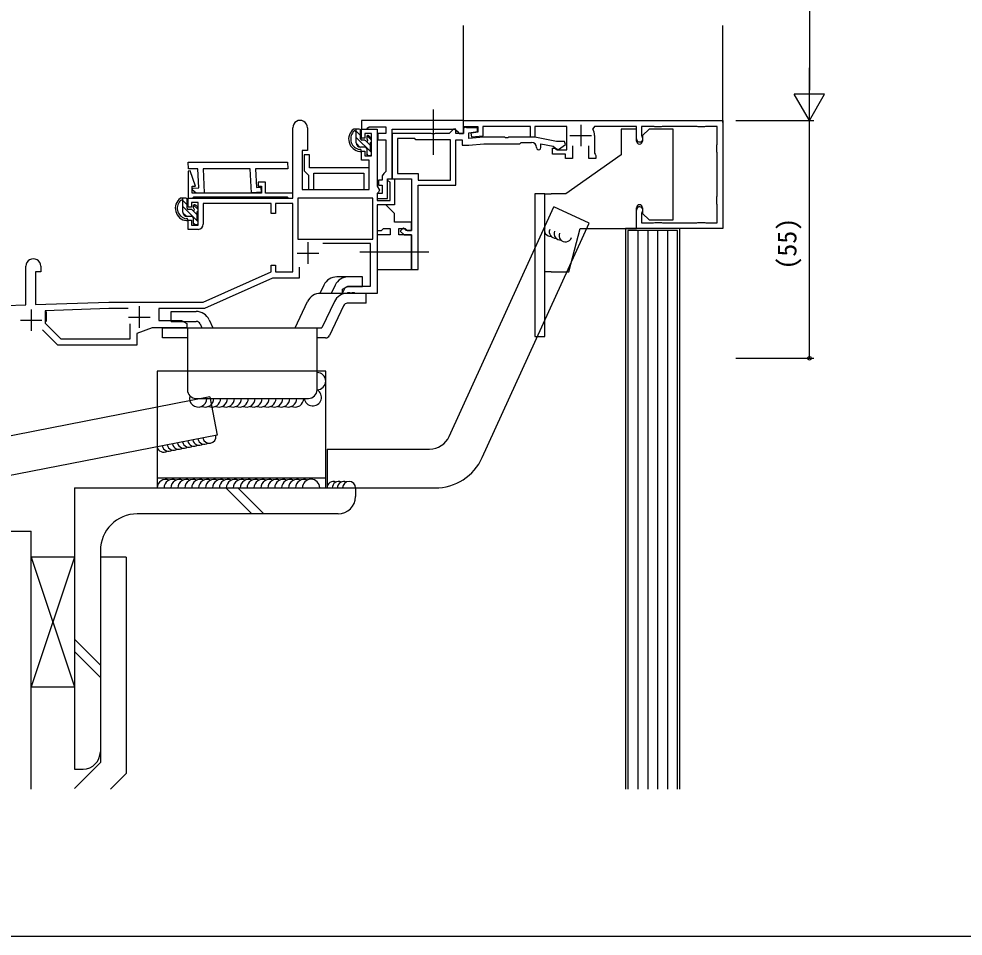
# Model space of a CAD drawing. Units: millimetres on the paper. Extents: x -437 to 438, y -233 to 230.
# Drawn here: x -278.2 to -59.8, y -233 to -20.9 of the extents above; entities that cross this region are included whole.
import ezdxf
from ezdxf.enums import TextEntityAlignment as Align

# ---------------------------------------------------------------- set-up
doc = ezdxf.new("R2010")
doc.units = ezdxf.units.MM
for name, color, linetype in [('0-2_YKK_11', 7, 'Continuous'), ('0-3_YKK_11E', 7, 'Continuous'), ('0-4_YKK_12', 2, 'Continuous'), ('0-5_YKK_13', 4, 'Continuous'), ('0-6_YKK_D', 6, 'Continuous'), ('0-7_YKK_ZWAK', 7, 'Continuous'), ('0-8_YSS_K', 3, 'Continuous')]:
    doc.layers.add(name, color=color, linetype=linetype)
doc.styles.add('ＭＳ ゴシック', font='')
doc.styles.get('ＭＳ ゴシック').set_extended_font_data('MS Gothic')

msp = doc.modelspace()

# ---------------------------------------------------------------- linework, layer by layer
at = {"layer": '0-2_YKK_11'}
for points in [[(-175.342, -44.367), (-198.942, -44.367), (-198.942, -46.367), (-197.738, -46.367), (-197.442, -46.117), (-197.146, -45.867), (-193.342, -45.867), (-193.342, -47.367), (-195.142, -47.367), (-195.142, -48.867), (-193.342, -48.867), (-193.342, -56.185), (-193.742, -56.675), (-194.142, -57.165), (-194.142, -58.167), (-195.042, -58.167), (-195.042, -59.367), (-194.142, -59.367), (-194.142, -61.267), (-195.342, -61.267), (-195.342, -62.467), (-192.942, -62.467), (-192.942, -57.867), (-191.842, -57.867), (-191.842, -46.367), (-177.342, -46.367), (-176.842, -46.867), (-176.342, -47.367), (-175.342, -47.367)], [(-197.192, -55.367), (-210.992, -55.367), (-210.992, -52.367), (-212.192, -52.367), (-212.192, -56.067), (-211.692, -56.567), (-211.192, -57.067), (-211.192, -60.367), (-209.992, -60.367), (-209.992, -56.567), (-198.392, -56.567), (-198.392, -60.367), (-197.192, -60.367)], [(-239.068, -54.067), (-216.036, -54.067), (-215.958, -55.567), (-223.468, -55.567), (-223.244, -59.852), (-222.245, -59.8), (-222.182, -60.998), (-224.379, -61.113), (-224.67, -55.567), (-235.585, -55.567), (-235.296, -61.085), (-237.217, -61.185), (-238.071, -60.417), (-237.931, -60.021), (-236.557, -59.949), (-236.786, -55.567), (-238.989, -55.567)]]:
    msp.add_lwpolyline(points, close=True, dxfattribs=at)
at = {"layer": '0-3_YKK_11E'}
for p, q in [((-148.242, -45.367), (-148.242, -50.367)), ((-150.742, -47.867), (-145.742, -47.867)), ((-211.342, -72.567), (-211.342, -77.567)), ((-213.842, -75.067), (-208.842, -75.067)), ((-187.342, -78.867), (-185.842, -78.867)), ((-275.342, -88.067), (-275.342, -93.067)), ((-250.342, -87.367), (-250.342, -92.367)), ((-277.842, -90.567), (-272.842, -90.567)), ((-252.842, -89.867), (-247.842, -89.867))]:
    msp.add_line(p, q, dxfattribs=at)
for points in [[(-150.142, -50.265), (-150.142, -53.167), (-151.742, -53.167), (-151.742, -52.167), (-154.742, -52.167), (-154.742, -50.767), (-154.242, -50.767), (-153.959, -50.967), (-153.676, -51.167), (-151.442, -51.167), (-151.442, -45.767), (-158.842, -45.767), (-158.842, -48.267), (-159.842, -48.267), (-159.842, -45.767), (-170.842, -45.767), (-170.842, -48.042), (-173.42, -48.267), (-173.55, -47.278), (-171.942, -46.995), (-171.942, -45.867), (-175.342, -45.867), (-175.342, -44.367), (-115.342, -44.367), (-115.342, -69.367), (-135.342, -69.367), (-135.342, -65.117)], [(-135.342, -48.617), (-135.342, -45.767), (-145.068, -45.767), (-145.421, -46.356)], [(-134.056, -65.642), (-134.142, -65.852), (-134.142, -68.067), (-131.366, -68.067), (-131.13, -67.952), (-129.554, -67.952), (-129.317, -68.067), (-121.366, -68.067), (-121.13, -67.952), (-119.554, -67.952), (-119.317, -68.067), (-116.642, -68.067), (-116.642, -63.892), (-116.757, -63.655), (-116.757, -62.079), (-116.642, -61.842), (-116.642, -51.892), (-116.757, -51.655), (-116.757, -50.079), (-116.642, -49.842), (-116.642, -45.767), (-119.404, -45.767), (-119.62, -45.859), (-121.063, -45.859), (-121.28, -45.767), (-129.404, -45.767), (-129.62, -45.859), (-131.063, -45.859), (-131.28, -45.767), (-134.142, -45.767), (-134.142, -47.882), (-134.056, -48.092)], [(-236.742, -69.567), (-239.042, -69.567), (-239.042, -67.467), (-238.242, -67.467), (-238.242, -68.567), (-236.742, -68.567), (-236.742, -63.367), (-238.242, -63.367), (-238.242, -64.467), (-239.042, -64.467), (-239.042, -62.367), (-214.842, -62.367), (-214.842, -46.067)], [(-211.442, -46.067), (-211.442, -51.367), (-212.642, -51.367), (-212.642, -60.367), (-197.142, -60.367), (-197.142, -53.567), (-198.942, -53.567), (-198.942, -51.467), (-198.142, -51.467), (-198.142, -52.567), (-196.642, -52.567), (-196.642, -47.367), (-198.142, -47.367), (-198.142, -48.467), (-198.942, -48.467), (-198.942, -46.367), (-195.342, -46.367), (-195.342, -59.547), (-194.782, -60.517), (-195.042, -60.967), (-195.342, -61.267), (-195.342, -62.867), (-192.342, -62.867), (-192.342, -58.629), (-192.882, -58.317), (-192.761, -57.867), (-191.342, -57.867), (-191.342, -63.867), (-195.342, -63.867), (-195.342, -84.367), (-200.384, -84.367), (-200.567, -84.247), (-201.117, -84.247), (-201.3, -84.367), (-201.384, -84.367), (-201.567, -84.247), (-202.117, -84.247), (-202.3, -84.367), (-203.342, -84.367), (-203.342, -83.367)], [(-157.442, -50.667), (-157.442, -49.771), (-154.586, -50.342), (-153.845, -50.972), (-153.392, -51.113), (-151.775, -49.98), (-151.999, -49.267), (-153.842, -49.267), (-158.842, -48.267), (-164.884, -48.267), (-165.067, -48.387), (-165.617, -48.387), (-165.8, -48.267), (-170.713, -48.267), (-174.142, -48.567), (-174.142, -47.267), (-172.142, -46.914), (-172.142, -46.067), (-174.595, -46.067), (-174.818, -45.967), (-175.342, -46.167), (-175.342, -47.367), (-177.142, -47.367), (-177.142, -46.367), (-177.642, -46.367), (-178.642, -47.367), (-181.884, -47.367), (-182.067, -47.487), (-182.617, -47.487), (-182.8, -47.367), (-191.842, -47.367), (-191.842, -57.867), (-187.342, -57.867), (-187.342, -69.867), (-188.642, -69.867), (-189.259, -69.25), (-189.966, -69.957), (-189.056, -70.867), (-187.342, -70.867), (-187.342, -78.867)], [(-145.042, -47.867), (-145.042, -51.947), (-144.892, -52.207), (-144.742, -52.467), (-144.742, -53.167), (-146.342, -53.167), (-146.342, -50.265)], [(-185.842, -78.867), (-185.842, -59.367), (-177.142, -59.367), (-177.142, -48.867), (-175.642, -48.867), (-175.642, -50.067), (-174.076, -50.067), (-170.647, -49.767), (-162.342, -49.767), (-162.042, -49.467), (-159.642, -49.467)], [(-273.142, -78.067), (-273.142, -79.367), (-274.342, -79.367), (-274.342, -86.959), (-257.406, -86.367), (-235.542, -86.367), (-219.842, -79.367), (-219.842, -77.867), (-218.842, -77.867), (-218.842, -79.367), (-214.842, -79.367), (-214.842, -63.567), (-218.842, -63.567), (-218.842, -65.867), (-219.842, -65.867), (-219.842, -63.567), (-235.542, -63.567), (-235.542, -68.367)], [(-203.342, -83.367), (-202.129, -82.667), (-196.842, -82.667), (-196.842, -72.867), (-207.85, -72.867)], [(-294.222, -89.627), (-294.342, -89.867), (-294.342, -98.167), (-286.042, -98.167), (-286.042, -87.367), (-276.542, -87.035), (-276.542, -78.067)], [(-213.342, -78.34), (-213.342, -80.867), (-219.523, -80.867), (-235.223, -87.867), (-245.842, -87.867), (-245.842, -90.667), (-240.554, -90.667), (-239.342, -91.367), (-239.342, -92.367), (-247.342, -92.367), (-250.942, -93.677), (-250.942, -96.367), (-269.142, -96.367), (-272.695, -92.814)], [(-252.94, -87.867), (-257.379, -87.867), (-272.142, -88.383), (-272.142, -91.246), (-268.52, -94.867), (-252.442, -94.867), (-252.442, -91.417)]]:
    msp.add_lwpolyline(points, dxfattribs=at)
for points in [[(-178.342, -58.167), (-178.342, -48.867), (-186.342, -48.867), (-186.642, -48.567), (-190.642, -48.567), (-190.642, -56.667), (-185.842, -56.667), (-185.842, -58.167)], [(-237.742, -62.067), (-216.142, -62.067), (-215.842, -62.367), (-214.842, -62.367), (-214.842, -61.167), (-221.142, -61.167), (-221.142, -58.667), (-222.842, -58.667), (-222.842, -59.567), (-222.042, -59.567), (-222.042, -61.167), (-238.142, -61.167), (-238.142, -59.567), (-237.321, -59.567), (-238.541, -56.029), (-239.042, -56.113), (-239.042, -62.367), (-238.042, -62.367)], [(-213.642, -71.867), (-196.342, -71.867), (-196.342, -62.367), (-213.642, -62.367)]]:
    msp.add_lwpolyline(points, close=True, dxfattribs=at)
for centre, radius, start, end in [((-213.142, -46.067), 1.7, 359.99999, 180.00001), ((-148.242, -47.867), 3.2, 359.99999, 28.17862), ((-159.642, -50.667), 1.2, 0.00001, 89.99999), ((-134.592, -48.617), 0.75, 180.00002, 44.41533), ((-157.942, -50.667), 0.5, 179.99999, 0.00001), ((-134.592, -65.117), 0.75, 315.58467, 179.99998), ((-236.742, -68.367), 1.2, 270.00001, 359.99999), ((-274.842, -78.067), 1.7, 359.99999, 180.00001)]:
    msp.add_arc(centre, radius, start, end, dxfattribs=at)
at = {"layer": '0-4_YKK_12'}
for p, q in [((-175.342, -44.667), (-175.342, -22.399)), ((-115.342, -44.867), (-115.342, -22.399))]:
    msp.add_line(p, q, dxfattribs=at)
at = {"layer": '0-5_YKK_13'}
for p, q in [((-182.335, -41.867), (-182.335, -52.367)), ((-199.442, -46.367), (-200.742, -46.367)), ((-200.142, -49.567), (-200.142, -46.367)), ((-199.142, -47.892), (-200.142, -46.892)), ((-199.142, -48.667), (-199.142, -46.667)), ((-196.642, -48.978), (-197.659, -47.961)), ((-196.73, -48.455), (-197.23, -47.955)), ((-135.342, -46.367), (-138.842, -46.367)), ((-135.342, -49.167), (-135.342, -46.367)), ((-132.442, -46.367), (-133.942, -47.867)), ((-133.942, -47.867), (-133.942, -49.167)), ((-126.842, -46.367), (-132.442, -46.367)), ((-126.842, -67.367), (-126.842, -46.367)), ((-196.642, -51.807), (-200.142, -48.307)), ((-199.31, -50.553), (-200.128, -49.735)), ((-198.203, -48.967), (-198.842, -48.967)), ((-196.842, -50.192), (-197.835, -49.199)), ((-197.742, -48.167), (-197.742, -48.506)), ((-196.842, -51.467), (-196.842, -49.467)), ((-196.642, -49.267), (-196.642, -48.667)), ((-198.042, -50.567), (-199.142, -50.567)), ((-197.742, -50.867), (-197.742, -52.167)), ((-197.395, -52.467), (-197.742, -52.121)), ((-196.642, -52.167), (-196.642, -51.667)), ((-197.442, -52.467), (-196.942, -52.467)), ((-239.542, -62.367), (-240.842, -62.367)), ((-240.242, -65.567), (-240.242, -62.367)), ((-239.242, -63.892), (-240.242, -62.892)), ((-239.242, -64.667), (-239.242, -62.667)), ((-158.842, -61.367), (-158.842, -94.367)), ((-156.542, -61.367), (-158.842, -61.367)), ((-156.542, -94.367), (-156.542, -61.367)), ((-156.542, -61.367), (-155.042, -61.367)), ((-151.695, -61.367), (-155.042, -61.367)), ((-236.742, -67.807), (-240.242, -64.307)), ((-238.303, -64.967), (-238.942, -64.967)), ((-236.942, -66.192), (-237.935, -65.199)), ((-237.842, -64.167), (-237.842, -64.506)), ((-236.742, -64.978), (-237.759, -63.961)), ((-236.83, -64.455), (-237.33, -63.955)), ((-236.942, -67.467), (-236.942, -65.467)), ((-236.742, -65.267), (-236.742, -64.667)), ((-135.342, -69.367), (-135.342, -64.567)), ((-133.942, -64.567), (-133.942, -65.867)), ((-239.41, -66.553), (-240.228, -65.735)), ((-238.142, -66.567), (-239.242, -66.567)), ((-237.842, -66.867), (-237.842, -68.167)), ((-236.742, -68.167), (-236.742, -67.667)), ((-133.942, -65.867), (-132.442, -67.367)), ((-132.442, -67.367), (-126.842, -67.367)), ((-237.495, -68.467), (-237.842, -68.121)), ((-237.542, -68.467), (-237.042, -68.467)), ((-151.021, -79.367), (-148.342, -69.367)), ((-148.342, -69.367), (-135.342, -69.367)), ((-183.342, -74.867), (-199.342, -74.867)), ((-184.842, -74.867), (-197.842, -74.867)), ((-155.042, -79.367), (-156.542, -79.367)), ((-155.042, -79.367), (-151.021, -79.367)), ((-207.633, -82.455), (-208.539, -84.369)), ((-205.041, -82.455), (-205.946, -84.367)), ((-198.673, -82.867), (-202.058, -82.867)), ((-197.842, -84.367), (-208.424, -84.367)), ((-202.962, -83.439), (-203.401, -84.367)), ((-197.842, -86.667), (-197.842, -84.367)), ((-214.301, -92.367), (-211.407, -86.255)), ((-205.203, -86.255), (-208.097, -92.367)), ((-203.124, -87.239), (-206.371, -94.095)), ((-197.842, -86.667), (-202.221, -86.667)), ((-271.792, -90.867), (-271.792, -88.567)), ((-242.973, -90.867), (-237.175, -90.867)), ((-236.269, -91.444), (-235.839, -92.367)), ((-234.184, -90.472), (-233.301, -92.367)), ((-244.942, -92.367), (-208.097, -92.367)), ((-244.942, -94.667), (-244.942, -92.367)), ((-239.211, -92.367), (-239.211, -106.667)), ((-209.211, -106.667), (-209.211, -92.367)), ((-239.211, -94.667), (-244.942, -94.667)), ((-207.274, -94.667), (-209.211, -94.667)), ((-158.842, -94.367), (-156.542, -94.367)), ((-237.211, -108.667), (-211.211, -108.667)), ((-207.211, -127.067), (-246.211, -127.067)), ((-265.342, -129.367), (-200.342, -129.367)), ((-265.342, -129.367), (-265.342, -194.367)), ((-224.342, -135.367), (-230.342, -129.367)), ((-221.513, -135.367), (-227.513, -129.367)), ((-200.342, -129.367), (-200.342, -131.367)), ((-204.342, -135.367), (-250.842, -135.367)), ((-259.342, -143.867), (-259.342, -190.367)), ((-253.342, -145.367), (-253.342, -195.367)), ((-259.342, -170.371), (-265.342, -164.371)), ((-259.342, -173.199), (-265.342, -167.199)), ((-259.342, -192.882), (-265.342, -198.882)), ((-265.342, -194.367), (-263.342, -194.367)), ((-253.342, -195.367), (-256.975, -199))]:
    msp.add_line(p, q, dxfattribs=at)
for points in [[(-138.842, -46.367), (-138.842, -52.367), (-151.695, -61.367)], [(-198.673, -82.867), (-198.673, -80.567), (-204.65, -80.567)], [(-242.973, -90.867), (-242.973, -88.567), (-237.175, -88.567)], [(-265.342, -145.367), (-275.342, -145.367), (-265.342, -175.367)], [(-265.342, -145.367), (-275.342, -175.367), (-265.342, -175.367)], [(-253.342, -145.367), (-259.342, -145.367), (-259.342, -192.882)]]:
    msp.add_lwpolyline(points, dxfattribs=at)
for points in [[(-195.342, -70.867), (-195.342, -78.867), (-187.342, -78.867), (-187.342, -70.867), (-190.342, -70.867), (-190.342, -69.367), (-188.842, -69.367), (-188.342, -69.867), (-187.342, -69.867), (-187.342, -67.867), (-191.342, -67.867), (-191.342, -65.867), (-193.342, -63.867), (-195.342, -63.867), (-195.342, -69.867), (-194.342, -69.867), (-193.842, -69.367), (-192.342, -69.367), (-192.342, -70.867)], [(-207.211, -102.367), (-246.211, -102.367), (-246.211, -129.367), (-207.211, -129.367)]]:
    msp.add_lwpolyline(points, close=True, dxfattribs=at)
for centre, radius, start, end in [((-199.027, -48.688), 2.885, 126.45193, 263.90389), ((-198.942, -48.654), 2.504, 139.45806, 259.25217), ((-201.002, -46.771), 0.3, 301.6219, 336.95039), ((-200.542, -46.967), 0.2, 36.8699, 156.95039), ((-200.142, -46.667), 0.3, 216.8699, 270), ((-199.442, -46.667), 0.3, 0, 90), ((-197.442, -48.167), 0.3, 45, 180), ((-199.142, -49.567), 1, 180, 270), ((-198.842, -48.667), 0.3, 180, 270), ((-198.203, -49.267), 0.3, 33.05573, 90), ((-197.742, -48.967), 0.25, 213.05573, 56.94427), ((-197.442, -48.506), 0.3, 180, 236.94427), ((-196.842, -49.267), 0.2, 270, 0), ((-196.942, -48.667), 0.3, 0, 45), ((-134.642, -49.167), 0.7, 180, 0), ((-199.263, -51.317), 0.25, 253.6388, 125.58163), ((-198.042, -50.867), 0.3, 0, 90), ((-197.442, -52.167), 0.3, 180, 270), ((-196.942, -52.167), 0.3, 270, 0), ((-196.842, -51.667), 0.2, 0, 90), ((-239.127, -64.688), 2.885, 126.45193, 263.90389), ((-239.042, -64.654), 2.504, 139.45806, 259.25217), ((-241.102, -62.771), 0.3, 301.6219, 336.95039), ((-240.642, -62.967), 0.2, 36.8699, 156.95039), ((-240.242, -62.667), 0.3, 216.8699, 270), ((-239.542, -62.667), 0.3, 0, 90), ((-238.942, -64.667), 0.3, 180, 270), ((-238.303, -65.267), 0.3, 33.05573, 90), ((-237.842, -64.967), 0.25, 213.05573, 56.94427), ((-237.542, -64.167), 0.3, 45, 180), ((-237.542, -64.506), 0.3, 180, 236.94427), ((-236.942, -65.267), 0.2, 270, 0), ((-237.042, -64.667), 0.3, 0, 45), ((-134.642, -64.567), 0.7, 0, 180), ((-239.242, -65.567), 1, 180, 270), ((-239.363, -67.317), 0.25, 253.6388, 125.58163), ((-238.142, -66.867), 0.3, 0, 90), ((-236.942, -67.667), 0.2, 0, 90), ((-237.542, -68.167), 0.3, 180, 270), ((-237.042, -68.167), 0.3, 270, 0), ((-204.65, -83.867), 3.3, 90, 154.66239), ((-202.058, -83.867), 3.3, 90, 154.66239), ((-202.058, -83.867), 1, 90, 154.66239), ((-208.424, -87.667), 3.3, 90, 154.66239), ((-202.221, -87.667), 3.3, 90, 154.66239), ((-202.221, -87.667), 1, 90, 154.66239), ((-237.175, -91.867), 3.3, 25, 90), ((-237.175, -91.867), 1, 25, 90), ((-207.274, -93.667), 1, 270, 334.66239), ((-237.211, -106.667), 2, 180, 270), ((-211.211, -106.667), 2, 270, 0), ((-204.342, -131.367), 4, 270, 0), ((-250.842, -143.867), 8.5, 90, 180), ((-263.342, -190.367), 4, 270, 0)]:
    msp.add_arc(centre, radius, start, end, dxfattribs=at)
at = {"layer": '0-6_YKK_D'}
for p, q in [((-95.342, 31.069), (-95.342, -37.367)), ((-95.342, -44.367), (-95.342, -32.243)), ((-95.342, -44.367), (-98.842, -38.305)), ((-91.842, -38.305), (-98.842, -38.305)), ((-95.342, -44.367), (-91.842, -38.305)), ((-112.342, -44.367), (-94.342, -44.367)), ((-112.342, -44.367), (-94.342, -44.367)), ((-95.342, -99.367), (-95.342, -44.367)), ((-112.342, -99.367), (-94.342, -99.367))]:
    msp.add_line(p, q, dxfattribs=at)
msp.add_circle((-95.342, -99.367), 0.425, dxfattribs=at)
at = {"layer": '0-7_YKK_ZWAK'}
msp.add_lwpolyline([(-436.9, -233), (438.1, -233), (438.1, 195.5)], dxfattribs=at)
at = {"layer": '0-8_YSS_K'}
for p, q in [((-178.652, -117.441), (-154.456, -64.367)), ((-146.267, -68.101), (-154.456, -64.367)), ((-170.996, -122.345), (-146.267, -68.101)), ((-135.042, -69.867), (-135.042, -199)), ((-132.742, -69.867), (-132.742, -199)), ((-130.442, -69.867), (-130.442, -199)), ((-128.142, -69.867), (-128.142, -199)), ((-234.027, -108.33), (-316.778, -124.448)), ((-206.907, -120.367), (-183.202, -120.367)), ((-335.342, -139.367), (-275.342, -139.367)), ((-275.342, -199), (-275.342, -139.367))]:
    msp.add_line(p, q, dxfattribs=at)
for points in [[(-125.342, -199), (-125.342, -69.367), (-137.842, -69.367), (-137.842, -199)], [(-125.842, -199), (-125.842, -69.867), (-137.342, -69.867), (-137.342, -199)], [(-234.027, -108.33), (-232.31, -117.165), (-315.061, -133.282)], [(-206.907, -120.367), (-206.906, -129.367), (-181.915, -129.367)]]:
    msp.add_lwpolyline(points, dxfattribs=at)
for centre, radius, start, end in [((-155.136, -69.704), 1.5, 159.54411, 273.12228), ((-154.012, -70.124), 1.5, 159.54411, 273.12228), ((-152.888, -70.543), 1.5, 159.54411, 273.12228), ((-151.763, -70.962), 1.5, 159.54411, 339.54411), ((-209.211, -104.667), 2, 270, 90), ((-210.211, -108.399), 2, 187.69933, 60), ((-236.715, -108.667), 2, 162.92307, 0), ((-235.115, -108.667), 2, 246.42182, 0), ((-233.515, -108.667), 2, 246.42182, 0), ((-231.915, -108.667), 2, 246.42182, 0), ((-230.315, -108.667), 2, 246.42182, 0), ((-228.715, -108.667), 2, 246.42182, 0), ((-227.115, -108.667), 2, 246.42182, 0), ((-225.515, -108.667), 2, 246.42182, 0), ((-223.915, -108.667), 2, 246.42182, 0), ((-222.315, -108.667), 2, 246.42182, 0), ((-220.715, -108.667), 2, 246.42182, 0), ((-219.115, -108.667), 2, 246.42182, 0), ((-217.515, -108.667), 2, 246.42182, 0), ((-215.915, -108.667), 2, 246.42182, 0), ((-214.315, -108.667), 2, 246.42182, 0), ((-234.138, -117.521), 1.5, 191.02156, 11.02156), ((-183.202, -115.367), 5, 270, 335.49226), ((-244.739, -119.586), 1.5, 191.02156, 304.59974), ((-243.561, -119.356), 1.5, 191.02156, 304.59974), ((-242.383, -119.127), 1.5, 191.02156, 304.59974), ((-241.205, -118.897), 1.5, 191.02156, 304.59974), ((-240.027, -118.668), 1.5, 191.02156, 304.59974), ((-238.85, -118.439), 1.5, 191.02156, 304.59974), ((-237.672, -118.209), 1.5, 191.02156, 304.59974), ((-236.494, -117.98), 1.5, 191.02156, 304.59974), ((-235.316, -117.75), 1.5, 191.02156, 304.59974), ((-181.915, -117.367), 12, 270, 335.49226), ((-244.211, -129.367), 2, 66.42182, 180), ((-242.611, -129.367), 2, 66.42182, 180), ((-241.011, -129.367), 2, 66.42182, 180), ((-239.411, -129.367), 2, 66.42182, 180), ((-237.811, -129.367), 2, 66.42182, 180), ((-236.211, -129.367), 2, 66.42182, 180), ((-234.611, -129.367), 2, 66.42182, 180), ((-233.011, -129.367), 2, 66.42182, 180), ((-231.411, -129.367), 2, 66.42182, 180), ((-229.811, -129.367), 2, 66.42182, 180), ((-228.211, -129.367), 2, 66.42182, 180), ((-226.611, -129.367), 2, 66.42182, 180), ((-225.011, -129.367), 2, 66.42182, 180), ((-223.411, -129.367), 2, 66.42182, 180), ((-221.811, -129.367), 2, 66.42182, 180), ((-220.211, -129.367), 2, 66.42182, 180), ((-218.611, -129.367), 2, 66.42182, 180), ((-217.011, -129.367), 2, 66.42182, 180), ((-215.411, -129.367), 2, 66.42182, 180), ((-213.811, -129.367), 2, 66.42182, 180), ((-212.211, -129.367), 2, 66.42182, 180), ((-210.611, -129.367), 2, 0, 180), ((-205.406, -129.367), 1.5, 66.42182, 180), ((-204.206, -129.367), 1.5, 66.42182, 180), ((-203.006, -129.367), 1.5, 66.42182, 180), ((-201.806, -129.367), 1.5, 0, 180)]:
    msp.add_arc(centre, radius, start, end, dxfattribs=at)

# ---------------------------------------------------------------- texts
at = {"layer": '0-6_YKK_D', "style": 'ＭＳ ゴシック'}
msp.add_text('(55)', height=4.399, rotation=90, dxfattribs=at).set_placement((-97.023, -78.873), align=Align.BOTTOM_LEFT)

doc.saveas('drawing.dxf')
